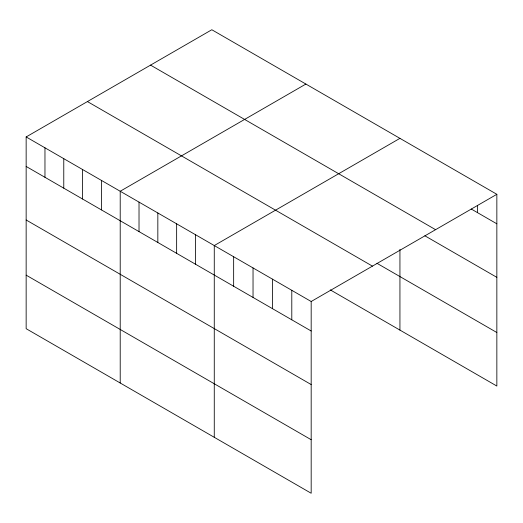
<?xml version="1.0" encoding="UTF-8"?>
<svg xmlns="http://www.w3.org/2000/svg" width="523" height="523" viewBox="0 0 523 523"><rect width="100%" height="100%" fill="white"/><g stroke="black" fill="none" stroke-linecap="round" stroke-linejoin="round"><path stroke-width="0.78" d="M26.15 136.948L311.178 301.503L311.178 493.254L26.15 328.692L26.15 136.948L211.822 29.746L496.85 194.308L496.85 386.052L330.268 289.879M305.883 84.053L120.212 191.248L120.212 382.999M399.938 138.353L214.267 245.555L214.267 437.3M311.178 301.503L496.85 194.308M471.236 209.023L496.85 223.811M150.552 65.12L435.581 229.682M424.859 235.788L496.85 277.347M376.946 263.291L496.85 332.517M87.419 101.567L372.448 266.129M26.15 166.445L311.178 331.007M26.15 219.987L311.178 384.549M26.15 275.15L311.178 439.712M477.466 205.441L477.466 212.619M399.938 249.379L399.938 330.105M291.795 290.311L291.795 319.815M272.411 279.125L272.411 308.629M253.034 267.933L253.034 297.437M233.65 256.741L233.65 286.244M195.458 234.69L195.458 264.193M176.643 223.831L176.643 253.335M157.835 212.972L157.835 242.476M139.02 202.113L139.02 231.611M101.397 180.389L101.397 209.893M82.588 169.53L82.588 199.028M63.773 158.665L63.773 188.169M44.965 147.806L44.965 177.31"/></g></svg>
